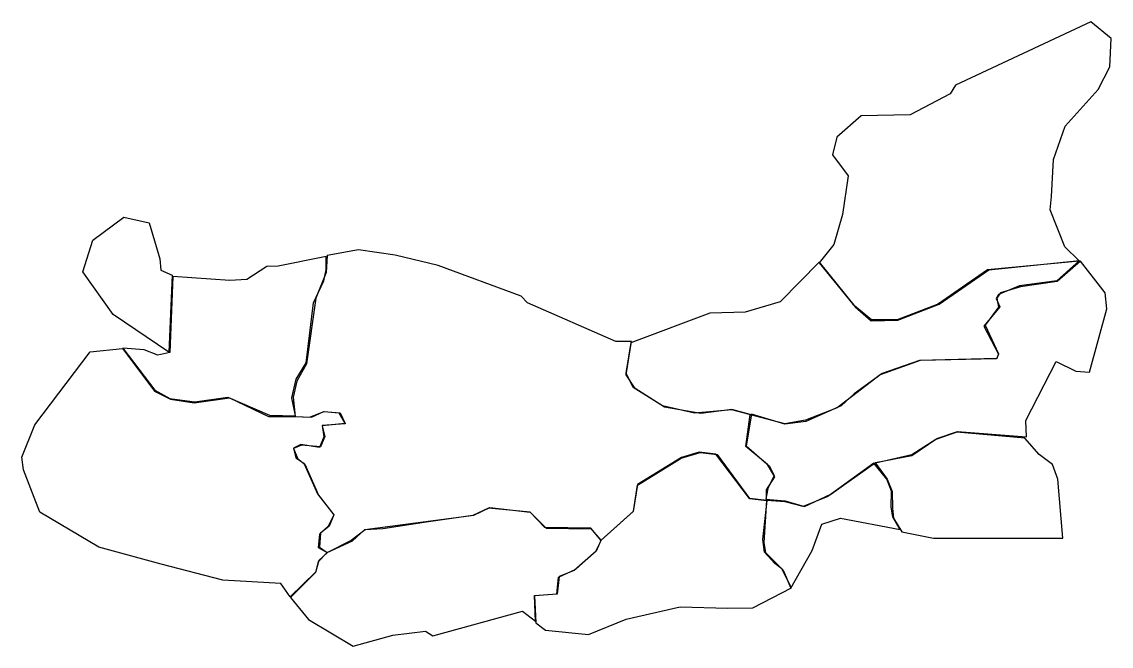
# Model space of a CAD drawing. Extents: x -35 to 725, y 209 to 644.
import ezdxf

# ---------------------------------------------------------------- set-up
doc = ezdxf.new("R2010")
doc.units = 0
doc.layers.add('Layer_1', color=7, linetype='CONTINUOUS')

msp = doc.modelspace()

# ---------------------------------------------------------------- linework, layer by layer
at = {"layer": 'Layer_1', "color": 7}
for points in [[(702.285712, 477.428572), (692.285712, 487.14286), (682, 513.14286), (682.857144, 522.285716), (684.285712, 548.285716), (692.571432, 571.428572), (715.428576, 597.14286), (723.714288, 612.857148), (724.571432, 632.571428), (710.285712, 644.285716), (616, 600.000004), (612.285712, 594.000004), (584.285712, 579.428572), (550.285712, 578.571428), (533.142856, 563.714284), (530.285712, 551.428572), (541.142856, 536.85714), (537.142856, 509.714284), (531.142856, 488.85714), (520.857144, 476.000004), (544.285712, 447.14286), (557.428576, 436.571428), (575.428576, 436.571428), (603.428576, 447.14286), (638.285712, 471.428572), (702.285712, 477.428572)], [(67.428571, 413.714284), (28.571429, 440.000004), (7.428571, 469.714284), (14.285714, 492.000004), (36, 508.000004), (53.714286, 504.000004), (61.142858, 478.85714), (61.714286, 470.85714), (69.714286, 467.428572), (67.428571, 413.714284)], [(68, 413.428572), (59.714286, 411.714284), (50.285714, 415.428572), (35.428571, 416.571428), (57.714286, 387.14286), (68, 381.428572), (85.428568, 379.14286), (108.571432, 382.285716), (137.714288, 369.714284), (155.714288, 369.428572), (153.142856, 382.000004), (156.285712, 394.85714), (163.142856, 406.285716), (168.285712, 448.285716), (175.428568, 463.428572), (177.142856, 471.14286), (177.142856, 480.571428), (143.714288, 473.714284), (135.714288, 473.428572), (121.714288, 464.571428), (110, 463.714284), (70.285714, 466.571428), (68, 413.428572)], [(177.714288, 481.14286), (177.142856, 469.428572), (170, 451.428572), (163.428568, 405.714284), (156.571432, 393.428572), (154, 382.285716), (155.428568, 368.85714), (166.857144, 368.285716), (175.428568, 372.285716), (186.857144, 371.428572), (190.285712, 364.000004), (174.285712, 362.285716), (176.285712, 354.85714), (173.142856, 347.714284), (160, 348.85714), (154.285712, 346.571428), (157.428568, 339.428572), (162.285712, 335.714284), (171.714288, 314.000004), (182.571432, 300.285716), (179.142856, 292.285716), (173.142856, 287.428572), (172.571432, 277.714284), (177.714288, 274.000004), (195.428568, 282.000004), (204, 290.000004), (280, 300.000004), (291.142856, 305.428572), (319.428568, 302.000004), (330.571432, 290.85714), (362, 290.571428), (368.857144, 282.571428), (391.428576, 302.85714), (394.285712, 320.85714), (424.571432, 339.714284), (438, 343.714284), (449.714288, 342.285716), (472.285712, 311.714284), (484.285712, 310.285716), (484.285712, 317.714284), (490, 326.85714), (484.857144, 335.428572), (469.714288, 348.000004), (472.857144, 370.285716), (460, 373.714284), (438.285712, 370.85714), (413.142856, 375.428572), (392.571432, 388.285716), (386.285712, 398.000004), (390, 421.14286), (379.142856, 421.14286), (317.428568, 448.285716), (313.142856, 452.85714), (255.142856, 474.285716), (225.142856, 481.428572), (199.714288, 485.14286), (177.714288, 481.14286)], [(702.571432, 477.714284), (686.571432, 463.428572), (660.571432, 460.000004), (646, 454.000004), (644.285712, 451.14286), (646.857144, 445.428572), (635.714288, 432.000004), (646, 412.285716), (644.571432, 409.14286), (591.428576, 408.000004), (563.428576, 398.000004), (533.428576, 374.85714), (511.428576, 366.285716), (496.857144, 363.714284), (460, 373.428572), (434, 371.14286), (411.714288, 376.285716), (391.142856, 389.14286), (386.285712, 399.14286), (389.714288, 420.571428), (444.857144, 441.14286), (469.428576, 442.000004), (494, 449.14286), (520.857144, 476.571428), (546, 445.428572), (557.142856, 435.714284), (575.714288, 436.000004), (604.571432, 447.14286), (639.142856, 471.14286), (702.571432, 477.714284)], [(483.714288, 311.14286), (497.142856, 310.000004), (510.571432, 306.000004), (529.142856, 314.571428), (560.285712, 336.85714), (585.428576, 341.714284), (602.857144, 353.428572), (617.428576, 358.285716), (665.428576, 354.571428), (665.142856, 366.000004), (686.285712, 407.14286), (700, 400.571428), (709.428576, 399.714284), (721.428576, 444.000004), (720.285712, 455.14286), (703.142856, 477.14286), (686.857144, 463.14286), (661.428576, 459.428572), (647.428576, 455.14286), (644.857144, 451.428572), (646, 445.14286), (636.571432, 432.571428), (646, 412.571428), (644.857144, 409.428572), (590.857144, 408.000004), (564.857144, 398.85714), (545.428576, 384.571428), (536.285712, 376.285716), (511.714288, 365.428572), (496.857144, 363.428572), (473.714288, 370.571428), (470, 348.285716), (486.285712, 334.285716), (489.428576, 327.714284), (485.142856, 318.571428), (483.714288, 311.14286)], [(155.428568, 368.85714), (165.428568, 368.285716), (175.714288, 372.285716), (186, 371.428572), (190.285712, 363.714284), (174.285712, 362.571428), (175.428568, 354.571428), (172.571432, 347.14286), (159.428568, 349.428572), (154.285712, 346.85714), (156, 340.000004), (161.428568, 336.285716), (171.142856, 314.85714), (182.571432, 300.285716), (178.857144, 292.571428), (172.571432, 286.85714), (171.428568, 277.428572), (177.714288, 274.000004), (171.428568, 267.428572), (169.714288, 260.285716), (152, 243.14286), (145.428568, 252.285716), (105.142856, 254.571428), (62, 265.714284), (18.571429, 277.714284), (-22.571429, 302.000004), (-34, 331.714284), (-35.142857, 340.571428), (-26, 363.14286), (12.571429, 414.000004), (35.142857, 416.285716), (57.428571, 386.571428), (68.571429, 380.85714), (85.142856, 378.285716), (109.714288, 382.000004), (136.857144, 368.85714), (155.428568, 368.85714)], [(560.285712, 336.285716), (568.285712, 325.14286), (571.714288, 316.571428), (572, 304.85714), (572.857144, 298.000004), (578.571432, 288.285716), (600.571432, 284.000004), (690.857144, 284.000004), (687.428576, 325.14286), (683.714288, 335.428572), (674.285712, 342.285716), (664.285712, 353.714284), (616.857144, 358.000004), (602.285712, 352.85714), (585.428576, 342.000004), (560.285712, 336.285716)], [(322.285712, 243.714284), (323.428568, 224.85714), (330, 219.714284), (360, 216.85714), (386.285712, 227.428572), (424, 236.000004), (457.142856, 235.14286), (474.571432, 235.428572), (501.714288, 249.428572), (494.857144, 262.571428), (490, 266.285716), (482.857144, 274.285716), (481.714288, 283.14286), (484.571432, 310.285716), (472.285712, 311.714284), (448.857144, 342.571428), (437.142856, 344.000004), (424.857144, 340.285716), (394.285712, 321.428572), (391.142856, 302.571428), (368.571432, 282.285716), (365.428576, 274.85714), (350, 261.428572), (339.714288, 257.14286), (338.285712, 244.85714), (322.285712, 243.714284)], [(484.285712, 310.285716), (482.285712, 280.85714), (483.428576, 274.000004), (495.714288, 261.714284), (501.142856, 249.14286), (516, 275.428572), (522.857144, 293.714284), (535.714288, 298.000004), (577.428576, 290.000004), (572.285712, 298.85714), (571.142856, 305.714284), (571.428576, 316.85714), (568, 325.14286), (559.142856, 336.285716), (526.857144, 313.14286), (509.714288, 306.000004), (497.142856, 309.428572), (484.285712, 310.285716)], [(152.285712, 242.571428), (164.857144, 227.14286), (196, 208.571428), (223.714288, 216.285716), (246.285712, 219.14286), (251.428568, 215.714284), (314, 233.14286), (323.142856, 226.000004), (322.285712, 244.000004), (338, 245.14286), (339.142856, 256.85714), (351.142856, 262.285716), (365.142856, 274.85714), (368.857144, 282.285716), (361.714288, 290.85714), (329.714288, 291.428572), (319.428568, 302.000004), (290.285712, 304.85714), (279.428568, 299.714284), (248.571432, 295.428572), (216.571432, 290.571428), (204.285712, 289.714284), (194.571432, 282.285716), (178, 274.000004), (172, 268.285716), (169.714288, 260.000004), (152.285712, 242.571428)]]:
    msp.add_lwpolyline(points, close=True, dxfattribs=at)

doc.saveas('drawing.dxf')
